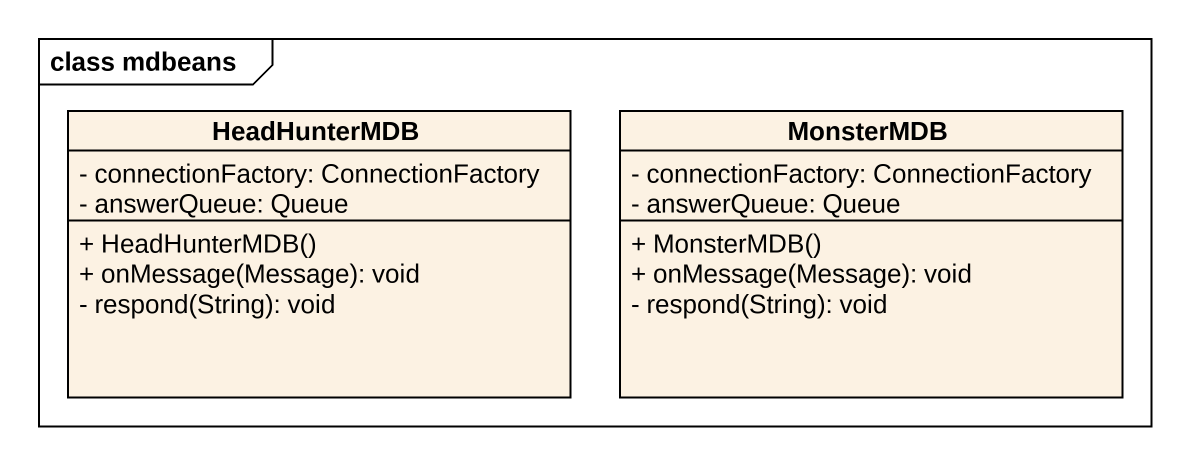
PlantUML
@startuml
mainframe class mdbeans
hide circle
hide empty members
skinparam classAttributeIconSize 0
class HeadHunterMDB {
  - connectionFactory: ConnectionFactory
  - answerQueue: Queue
  + HeadHunterMDB()
  + onMessage(Message): void
  - respond(String): void
}
class MonsterMDB {
  - connectionFactory: ConnectionFactory
  - answerQueue: Queue
  + MonsterMDB()
  + onMessage(Message): void
  - respond(String): void
}
@enduml
